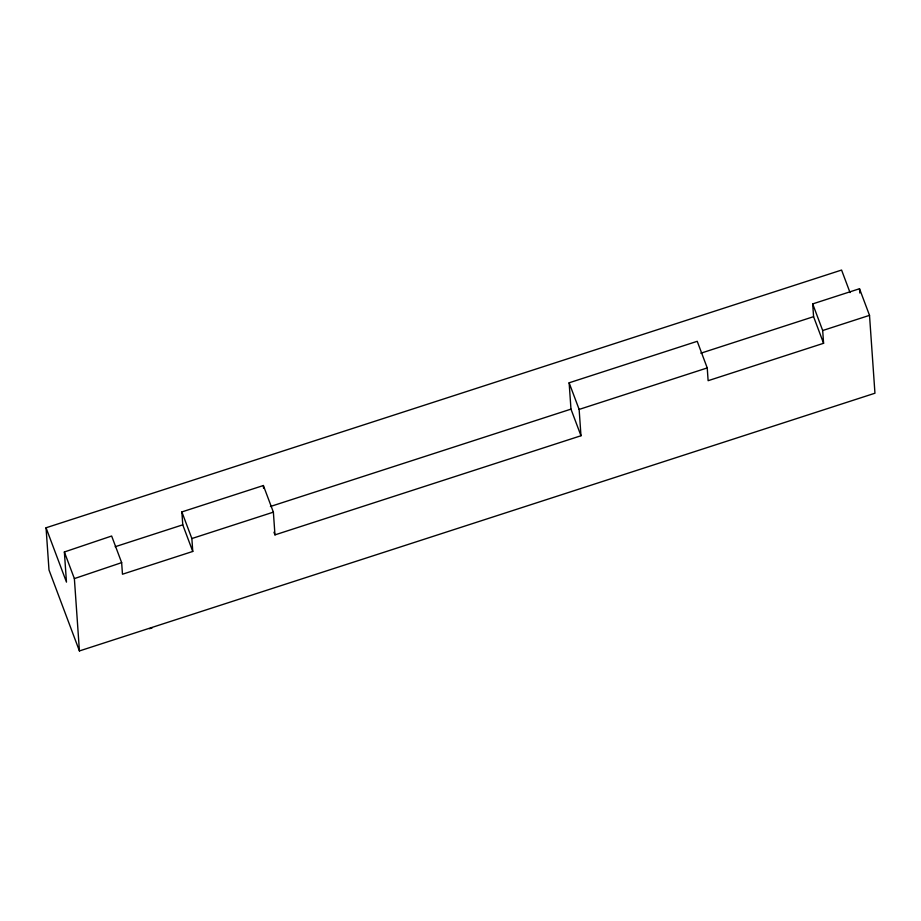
<?xml version="1.0" encoding="UTF-8"?>
<svg xmlns="http://www.w3.org/2000/svg" width="921" height="921" viewBox="0 0 921 921"><rect width="100%" height="100%" fill="white"/><g stroke="black" fill="none" stroke-linecap="round" stroke-linejoin="round"><path stroke-width="1.38" d="M152.161 627.869L149.467 628.744M46.05 527.779L66.473 582.118L64.366 551.978L111.648 536.022L121.653 562.639L122.47 574.22L192.765 551.449L191.867 538.543L181.863 511.926L263.371 485.528L273.376 512.145L274.965 534.882L580.978 435.748L579.136 409.419L569.132 382.802L697.232 341.311L707.236 367.928L708.122 380.695L823.581 343.291L822.695 330.524L812.69 303.907L859.512 288.734L869.516 315.35L874.95 393.221L79.425 650.94L48.997 569.984L46.05 527.779L841.575 270.06L850.037 292.59M79.425 650.94L74.371 578.595L121.653 562.639M700.835 353.204L813.577 316.674L812.69 303.907M115.16 546.729L182.761 524.832L181.863 511.926M270.429 506.492L570.974 409.131L569.132 382.802M579.136 409.419L707.236 367.928M822.695 330.524L869.516 315.35M191.867 538.543L273.376 512.145M813.577 316.674L823.581 343.291M570.974 409.131L580.978 435.748M273.963 532.223L274.965 534.882M182.761 524.832L192.765 551.449M64.366 551.978L74.371 578.595M859.512 288.734L859.8 293.016M263.371 485.528L263.567 488.372"/></g></svg>
